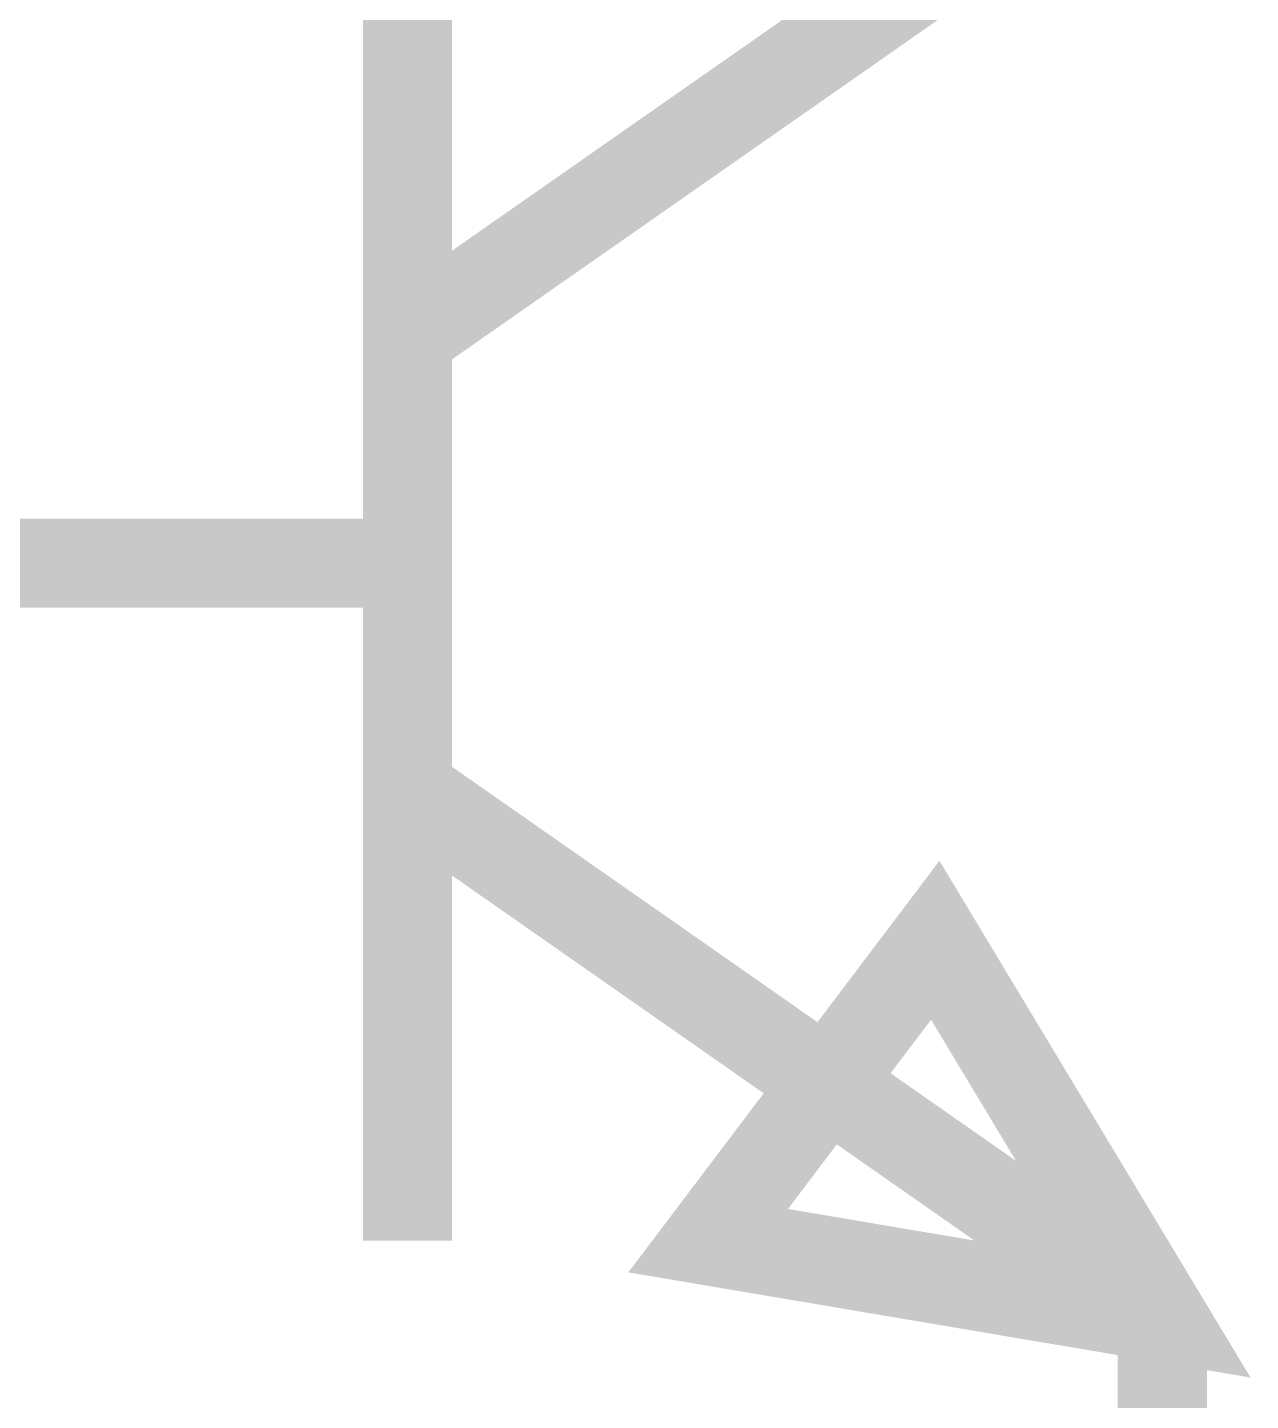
# Model space of a CAD drawing. Header units: inches. Extents: x 0 to 22.3, y 0 to 15.7.
# Drawn here: x 0.95 to 1.1119, y 3.9891 to 4.171 of the extents above; entities that cross this region are included whole.
import ezdxf

# ---------------------------------------------------------------- set-up
doc = ezdxf.new("R2010")
doc.units = ezdxf.units.IN
doc.header["$MEASUREMENT"] = 0
doc.layers.add('Sheet', color=255, linetype='Continuous')

msp = doc.modelspace()

# ---------------------------------------------------------------- linework, layer by layer
at = {"layer": 'Sheet'}
for points in [[(1.10024, 4.19993, 0.0118, 0.0118, 0), (1.00033, 4.13009, 0.0118, 0.0118, 0)], [(1.00033, 4.1902, 0.0118, 0.0118, 0), (1.00033, 4.01031, 0.0118, 0.0118, 0)], [(1.00033, 4.10003, 0.0118, 0.0118, 0), (0.89999, 4.10003, 0.0118, 0.0118, 0)], [(1.00033, 4.06998, 0.0118, 0.0118, 0), (1.10024, 4.00014, 0.0118, 0.0118, 0)], [(1.10024, 4.00014, 0.0118, 0.0118, 0), (1.10024, 3.90025, 0.0118, 0.0118, 0)]]:
    msp.add_lwpolyline(points, format="xyseb", dxfattribs=at)
for points in [[(1.10024, 4.00014, 0.0118, 0.0118, 0), (1.07018, 4.05009, 0.0118, 0.0118, 0), (1.04012, 4.01031, 0.0118, 0.0118, 0), (1.10024, 4.00014, 0.0118, 0.0118, 0)], [(1.10024, 4.00014, 0.0039, 0.0039, 0), (1.07018, 4.05009, 0.0039, 0.0039, 0), (1.04012, 4.01031, 0.0039, 0.0039, 0), (1.10024, 4.00014, 0.0039, 0.0039, 0)]]:
    msp.add_lwpolyline(points, format="xyseb", close=True, dxfattribs=at)

doc.saveas('drawing.dxf')
